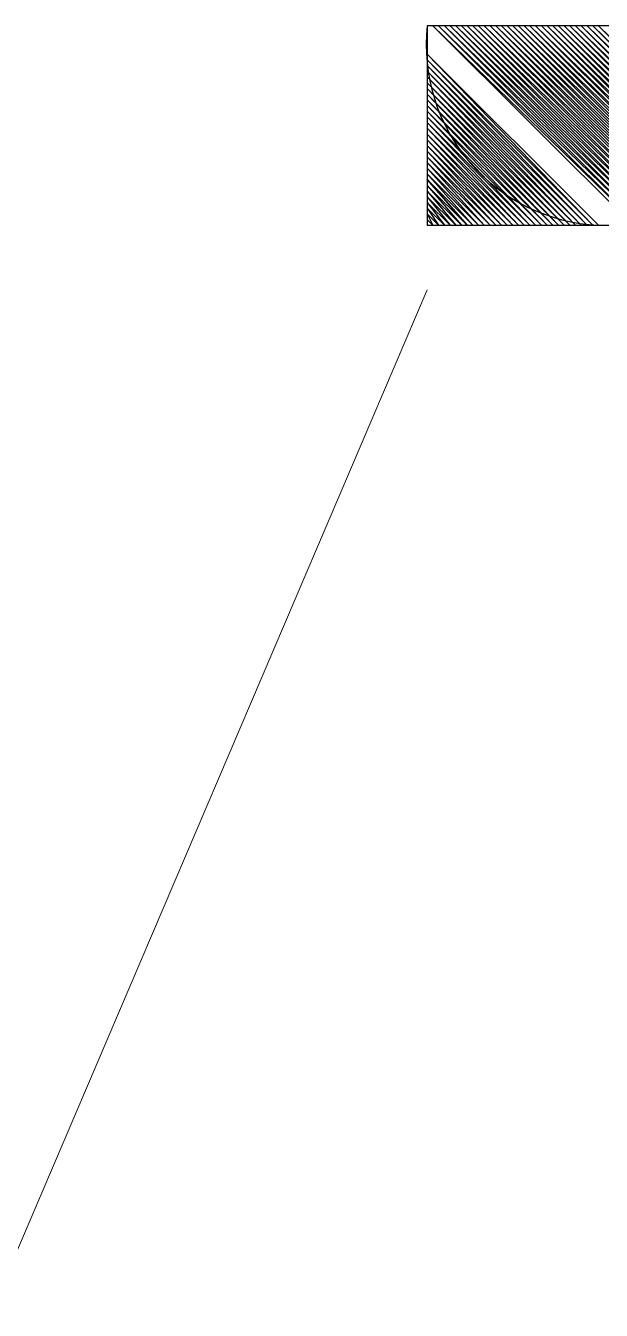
# Model space of a CAD drawing. Header units: millimetres. Extents: x 3050 to 430575, y -569542 to 36130.
# Drawn here: x 298560.3 to 298760.2, y -473024.1 to -472577.4 of the extents above; entities that cross this region are included whole.
import ezdxf

# ---------------------------------------------------------------- set-up
doc = ezdxf.new("R2010")
doc.units = ezdxf.units.MM
doc.layers.add('PDF _Геометрия', color=7, linetype='Continuous')

# ---------------------------------------------------------------- blocks, each defined once
blk = doc.blocks.new('ТХ3 4 этаж')
at = {"layer": 'PDF _Геометрия', "color": 5, "lineweight": 25}
for points in [[(14616.52, -61106.23), (13867.05, -61106.23), (13867.05, -61245.01), (14616.52, -61245.01)], [(13871.02, -61106.23), (14009.81, -61245.01), (13871.02, -61106.23), (14009.81, -61245.01), (13871.02, -61106.23), (14009.81, -61245.01), (13871.02, -61106.23), (14013.77, -61245.01), (13871.02, -61106.23), (14013.77, -61245.01), (13871.02, -61106.23), (14013.77, -61245.01)], [(13874.98, -61106.23), (14013.77, -61245.01), (13874.98, -61106.23), (14013.77, -61245.01), (13874.98, -61106.23), (14013.77, -61245.01), (13874.98, -61106.23), (14017.74, -61245.01), (13874.98, -61106.23), (14017.74, -61245.01), (13874.98, -61106.23), (14017.74, -61245.01)], [(13867.05, -61126.05), (13982.05, -61245.01), (13867.05, -61126.05), (13986.01, -61245.01), (13867.05, -61126.05), (13986.01, -61245.01), (13867.05, -61126.05), (13986.01, -61245.01), (13867.05, -61126.05), (13986.01, -61245.01), (13867.05, -61126.05), (13986.01, -61245.01)], [(13867.05, -61130.02), (13978.08, -61245.01), (13867.05, -61130.02), (13982.05, -61245.01), (13867.05, -61130.02), (13982.05, -61245.01), (13867.05, -61130.02), (13982.05, -61245.01), (13867.05, -61130.02), (13982.05, -61245.01), (13867.05, -61130.02), (13982.05, -61245.01)], [(13867.05, -61133.98), (13974.12, -61245.01), (13867.05, -61133.98), (13978.08, -61245.01), (13867.05, -61133.98), (13978.08, -61245.01), (13867.05, -61133.98), (13978.08, -61245.01), (13867.05, -61133.98), (13978.08, -61245.01), (13867.05, -61133.98), (13978.08, -61245.01)], [(13867.05, -61137.95), (13970.15, -61245.01), (13867.05, -61137.95), (13974.12, -61245.01), (13867.05, -61137.95), (13974.12, -61245.01), (13867.05, -61137.95), (13974.12, -61245.01), (13867.05, -61137.95), (13974.12, -61245.01), (13867.05, -61137.95), (13974.12, -61245.01)], [(13867.05, -61141.91), (13966.19, -61245.01), (13867.05, -61141.91), (13970.15, -61245.01), (13867.05, -61141.91), (13970.15, -61245.01), (13867.05, -61141.91), (13970.15, -61245.01), (13867.05, -61141.91), (13970.15, -61245.01), (13867.05, -61141.91), (13970.15, -61245.01)], [(13867.05, -61145.88), (13962.22, -61245.01), (13867.05, -61145.88), (13966.19, -61245.01), (13867.05, -61145.88), (13966.19, -61245.01), (13867.05, -61145.88), (13966.19, -61245.01), (13867.05, -61145.88), (13966.19, -61245.01), (13867.05, -61145.88), (13966.19, -61245.01)], [(13867.05, -61149.84), (13958.26, -61245.01), (13867.05, -61149.84), (13962.22, -61245.01), (13867.05, -61149.84), (13962.22, -61245.01), (13867.05, -61149.84), (13962.22, -61245.01), (13867.05, -61149.84), (13962.22, -61245.01), (13867.05, -61149.84), (13962.22, -61245.01)], [(13867.05, -61153.81), (13954.29, -61245.01), (13867.05, -61153.81), (13958.26, -61245.01), (13867.05, -61153.81), (13958.26, -61245.01), (13867.05, -61153.81), (13958.26, -61245.01), (13867.05, -61153.81), (13958.26, -61245.01), (13867.05, -61153.81), (13958.26, -61245.01)], [(13867.05, -61157.78), (13950.32, -61245.01), (13867.05, -61157.78), (13954.29, -61245.01), (13867.05, -61157.78), (13954.29, -61245.01), (13867.05, -61157.78), (13954.29, -61245.01), (13867.05, -61157.78), (13954.29, -61245.01), (13867.05, -61157.78), (13954.29, -61245.01)], [(13867.05, -61161.74), (13946.36, -61245.01), (13867.05, -61161.74), (13950.32, -61245.01), (13867.05, -61161.74), (13950.32, -61245.01), (13867.05, -61161.74), (13950.32, -61245.01), (13867.05, -61161.74), (13950.32, -61245.01), (13867.05, -61161.74), (13950.32, -61245.01)], [(13867.05, -61165.71), (13942.39, -61245.01), (13867.05, -61165.71), (13946.36, -61245.01), (13867.05, -61165.71), (13946.36, -61245.01), (13867.05, -61165.71), (13946.36, -61245.01), (13867.05, -61165.71), (13946.36, -61245.01), (13867.05, -61165.71), (13946.36, -61245.01)], [(13867.05, -61169.67), (13938.43, -61245.01), (13867.05, -61169.67), (13942.39, -61245.01), (13867.05, -61169.67), (13942.39, -61245.01), (13867.05, -61169.67), (13942.39, -61245.01), (13867.05, -61169.67), (13942.39, -61245.01), (13867.05, -61169.67), (13942.39, -61245.01)], [(13867.05, -61173.64), (13934.46, -61245.01), (13867.05, -61173.64), (13938.43, -61245.01), (13867.05, -61173.64), (13938.43, -61245.01), (13867.05, -61173.64), (13938.43, -61245.01), (13867.05, -61173.64), (13938.43, -61245.01), (13867.05, -61173.64), (13938.43, -61245.01)], [(13867.05, -61177.6), (13930.5, -61245.01), (13867.05, -61177.6), (13934.46, -61245.01), (13867.05, -61177.6), (13934.46, -61245.01), (13867.05, -61177.6), (13934.46, -61245.01), (13867.05, -61177.6), (13934.46, -61245.01), (13867.05, -61177.6), (13934.46, -61245.01)], [(13867.05, -61181.57), (13926.53, -61245.01), (13867.05, -61181.57), (13930.5, -61245.01), (13867.05, -61181.57), (13930.5, -61245.01), (13867.05, -61181.57), (13930.5, -61245.01), (13867.05, -61181.57), (13930.5, -61245.01), (13867.05, -61181.57), (13930.5, -61245.01)], [(13867.05, -61185.53), (13922.57, -61245.01), (13867.05, -61185.53), (13926.53, -61245.01), (13867.05, -61185.53), (13926.53, -61245.01), (13867.05, -61185.53), (13926.53, -61245.01), (13867.05, -61185.53), (13926.53, -61245.01), (13867.05, -61185.53), (13926.53, -61245.01)], [(13867.05, -61189.5), (13918.6, -61245.01), (13867.05, -61189.5), (13922.57, -61245.01), (13867.05, -61189.5), (13922.57, -61245.01), (13867.05, -61189.5), (13922.57, -61245.01), (13867.05, -61189.5), (13922.57, -61245.01), (13867.05, -61189.5), (13922.57, -61245.01)], [(13867.05, -61193.46), (13914.64, -61245.01), (13867.05, -61193.46), (13918.6, -61245.01), (13867.05, -61193.46), (13918.6, -61245.01), (13867.05, -61193.46), (13918.6, -61245.01), (13867.05, -61193.46), (13918.6, -61245.01), (13867.05, -61193.46), (13918.6, -61245.01)], [(13867.05, -61197.43), (13910.67, -61245.01), (13867.05, -61197.43), (13914.64, -61245.01), (13867.05, -61197.43), (13914.64, -61245.01), (13867.05, -61197.43), (13914.64, -61245.01), (13867.05, -61197.43), (13914.64, -61245.01), (13867.05, -61197.43), (13914.64, -61245.01)], [(13867.05, -61201.4), (13906.71, -61245.01), (13867.05, -61201.4), (13910.67, -61245.01), (13867.05, -61201.4), (13910.67, -61245.01), (13867.05, -61201.4), (13910.67, -61245.01), (13867.05, -61201.4), (13910.67, -61245.01), (13867.05, -61201.4), (13910.67, -61245.01)], [(13867.05, -61205.36), (13902.74, -61245.01), (13867.05, -61205.36), (13906.71, -61245.01), (13867.05, -61205.36), (13906.71, -61245.01), (13867.05, -61205.36), (13906.71, -61245.01), (13867.05, -61205.36), (13906.71, -61245.01), (13867.05, -61205.36), (13906.71, -61245.01)], [(13867.05, -61209.33), (13898.77, -61245.01), (13867.05, -61209.33), (13902.74, -61245.01), (13867.05, -61209.33), (13902.74, -61245.01), (13867.05, -61209.33), (13902.74, -61245.01), (13867.05, -61209.33), (13902.74, -61245.01), (13867.05, -61209.33), (13902.74, -61245.01)], [(13867.05, -61213.29), (13894.81, -61245.01), (13867.05, -61213.29), (13898.77, -61245.01), (13867.05, -61213.29), (13898.77, -61245.01), (13867.05, -61213.29), (13898.77, -61245.01), (13867.05, -61213.29), (13898.77, -61245.01), (13867.05, -61213.29), (13898.77, -61245.01)]]:
    blk.add_lwpolyline(points, close=True, dxfattribs=at)
for points in [[(13878.95, -61106.23), (14017.74, -61245.01), (13878.95, -61106.23), (14017.74, -61245.01), (13878.95, -61106.23), (14017.74, -61245.01), (13878.95, -61106.23), (14021.7, -61245.01), (13878.95, -61106.23), (14021.7, -61245.01), (13878.95, -61106.23), (14021.7, -61245.01), (13882.91, -61106.23), (14021.7, -61245.01), (13882.91, -61106.23), (14021.7, -61245.01), (13882.91, -61106.23), (14021.7, -61245.01), (13882.91, -61106.23), (14025.67, -61245.01), (13882.91, -61106.23), (14025.67, -61245.01), (13882.91, -61106.23), (14025.67, -61245.01), (13886.88, -61106.23), (14025.67, -61245.01), (13886.88, -61106.23), (14025.67, -61245.01), (13886.88, -61106.23), (14025.67, -61245.01), (13886.88, -61106.23), (14029.63, -61245.01), (13886.88, -61106.23), (14029.63, -61245.01), (13886.88, -61106.23), (14029.63, -61245.01), (13890.84, -61106.23), (14029.63, -61245.01), (13890.84, -61106.23), (14029.63, -61245.01), (13890.84, -61106.23), (14029.63, -61245.01), (13890.84, -61106.23), (14033.6, -61245.01), (13890.84, -61106.23), (14033.6, -61245.01), (13890.84, -61106.23), (14033.6, -61245.01), (13894.81, -61106.23), (14033.6, -61245.01), (13894.81, -61106.23), (14033.6, -61245.01), (13894.81, -61106.23), (14033.6, -61245.01), (13894.81, -61106.23), (14037.56, -61245.01), (13894.81, -61106.23), (14037.56, -61245.01), (13894.81, -61106.23), (14037.56, -61245.01), (13898.77, -61106.23), (14037.56, -61245.01), (13898.77, -61106.23), (14037.56, -61245.01), (13898.77, -61106.23), (14037.56, -61245.01), (13898.77, -61106.23), (14041.53, -61245.01), (13898.77, -61106.23), (14041.53, -61245.01), (13898.77, -61106.23), (14041.53, -61245.01), (13902.74, -61106.23), (14041.53, -61245.01), (13902.74, -61106.23), (14041.53, -61245.01), (13902.74, -61106.23), (14041.53, -61245.01), (13902.74, -61106.23), (14045.49, -61245.01), (13902.74, -61106.23), (14045.49, -61245.01), (13902.74, -61106.23), (14045.49, -61245.01), (13906.71, -61106.23), (14045.49, -61245.01), (13906.71, -61106.23), (14045.49, -61245.01), (13906.71, -61106.23), (14045.49, -61245.01), (13906.71, -61106.23), (14049.46, -61245.01), (13906.71, -61106.23), (14049.46, -61245.01), (13906.71, -61106.23), (14049.46, -61245.01), (13910.67, -61106.23), (14049.46, -61245.01), (13910.67, -61106.23), (14049.46, -61245.01), (13910.67, -61106.23), (14049.46, -61245.01), (13910.67, -61106.23), (14053.43, -61245.01), (13910.67, -61106.23), (14053.43, -61245.01), (13910.67, -61106.23), (14053.43, -61245.01), (13914.64, -61106.23), (14053.43, -61245.01), (13914.64, -61106.23), (14053.43, -61245.01), (13914.64, -61106.23), (14053.43, -61245.01), (13914.64, -61106.23), (14057.39, -61245.01), (13914.64, -61106.23), (14057.39, -61245.01), (13914.64, -61106.23), (14057.39, -61245.01), (13918.6, -61106.23), (14057.39, -61245.01), (13918.6, -61106.23), (14057.39, -61245.01), (13918.6, -61106.23), (14057.39, -61245.01), (13918.6, -61106.23), (14061.36, -61245.01), (13918.6, -61106.23), (14061.36, -61245.01), (13918.6, -61106.23), (14061.36, -61245.01), (13922.57, -61106.23), (14061.36, -61245.01), (13922.57, -61106.23), (14061.36, -61245.01), (13922.57, -61106.23), (14061.36, -61245.01), (13922.57, -61106.23), (14065.32, -61245.01), (13922.57, -61106.23), (14065.32, -61245.01), (13922.57, -61106.23), (14065.32, -61245.01), (13926.53, -61106.23), (14065.32, -61245.01), (13926.53, -61106.23), (14065.32, -61245.01), (13926.53, -61106.23), (14065.32, -61245.01), (13926.53, -61106.23), (14069.29, -61245.01), (13926.53, -61106.23), (14069.29, -61245.01), (13926.53, -61106.23), (14069.29, -61245.01), (13930.5, -61106.23), (14069.29, -61245.01), (13930.5, -61106.23), (14069.29, -61245.01), (13930.5, -61106.23), (14069.29, -61245.01), (13930.5, -61106.23), (14073.25, -61245.01), (13930.5, -61106.23), (14073.25, -61245.01), (13930.5, -61106.23), (14073.25, -61245.01), (13934.46, -61106.23), (14073.25, -61245.01), (13934.46, -61106.23), (14073.25, -61245.01), (13934.46, -61106.23), (14073.25, -61245.01), (13934.46, -61106.23), (14077.22, -61245.01), (13934.46, -61106.23), (14077.22, -61245.01), (13934.46, -61106.23), (14077.22, -61245.01), (13938.43, -61106.23), (14077.22, -61245.01), (13938.43, -61106.23), (14077.22, -61245.01), (13938.43, -61106.23), (14077.22, -61245.01), (13938.43, -61106.23), (14081.18, -61245.01), (13938.43, -61106.23), (14081.18, -61245.01), (13938.43, -61106.23), (14081.18, -61245.01), (13942.39, -61106.23), (14081.18, -61245.01), (13942.39, -61106.23), (14081.18, -61245.01), (13942.39, -61106.23), (14081.18, -61245.01), (13942.39, -61106.23), (14085.15, -61245.01), (13942.39, -61106.23), (14085.15, -61245.01), (13942.39, -61106.23), (14085.15, -61245.01), (13946.36, -61106.23), (14085.15, -61245.01), (13946.36, -61106.23), (14085.15, -61245.01), (13946.36, -61106.23), (14085.15, -61245.01), (13946.36, -61106.23), (14089.11, -61245.01), (13946.36, -61106.23), (14089.11, -61245.01), (13946.36, -61106.23), (14089.11, -61245.01), (13950.32, -61106.23), (14089.11, -61245.01), (13950.32, -61106.23), (14089.11, -61245.01), (13950.32, -61106.23), (14089.11, -61245.01), (13950.32, -61106.23), (14093.08, -61245.01), (13950.32, -61106.23), (14093.08, -61245.01), (13950.32, -61106.23), (14093.08, -61245.01), (13954.29, -61106.23), (14093.08, -61245.01), (13954.29, -61106.23), (14093.08, -61245.01), (13954.29, -61106.23), (14093.08, -61245.01), (13954.29, -61106.23), (14097.05, -61245.01), (13954.29, -61106.23), (14097.05, -61245.01), (13954.29, -61106.23), (14097.05, -61245.01), (13958.26, -61106.23), (14097.05, -61245.01), (13958.26, -61106.23), (14097.05, -61245.01), (13958.26, -61106.23), (14097.05, -61245.01), (13958.26, -61106.23), (14101.01, -61245.01), (13958.26, -61106.23), (14101.01, -61245.01), (13958.26, -61106.23), (14101.01, -61245.01), (13962.22, -61106.23), (14101.01, -61245.01), (13962.22, -61106.23), (14101.01, -61245.01), (13962.22, -61106.23), (14101.01, -61245.01), (13962.22, -61106.23), (14104.98, -61245.01), (13962.22, -61106.23), (14104.98, -61245.01), (13962.22, -61106.23), (14104.98, -61245.01), (13966.19, -61106.23), (14104.98, -61245.01), (13966.19, -61106.23), (14104.98, -61245.01), (13966.19, -61106.23), (14104.98, -61245.01), (13966.19, -61106.23), (14108.94, -61245.01), (13966.19, -61106.23), (14108.94, -61245.01), (13966.19, -61106.23), (14108.94, -61245.01), (13970.15, -61106.23), (14108.94, -61245.01), (13970.15, -61106.23), (14108.94, -61245.01), (13970.15, -61106.23), (14108.94, -61245.01), (13970.15, -61106.23), (14112.91, -61245.01), (13970.15, -61106.23), (14112.91, -61245.01), (13970.15, -61106.23), (14112.91, -61245.01), (13974.12, -61106.23), (14112.91, -61245.01), (13974.12, -61106.23), (14112.91, -61245.01), (13974.12, -61106.23), (14112.91, -61245.01), (13974.12, -61106.23), (14116.87, -61245.01), (13974.12, -61106.23), (14116.87, -61245.01), (13974.12, -61106.23), (14116.87, -61245.01), (13978.08, -61106.23), (14116.87, -61245.01), (13978.08, -61106.23), (14116.87, -61245.01), (13978.08, -61106.23), (14116.87, -61245.01), (13978.08, -61106.23), (14120.84, -61245.01), (13978.08, -61106.23), (14120.84, -61245.01), (13978.08, -61106.23), (14120.84, -61245.01), (13982.05, -61106.23), (14120.84, -61245.01), (13982.05, -61106.23), (14120.84, -61245.01), (13982.05, -61106.23), (14120.84, -61245.01), (13982.05, -61106.23), (14124.8, -61245.01), (13982.05, -61106.23), (14124.8, -61245.01), (13982.05, -61106.23), (14124.8, -61245.01), (13986.01, -61106.23), (14124.8, -61245.01), (13986.01, -61106.23), (14124.8, -61245.01), (13986.01, -61106.23), (14124.8, -61245.01), (13986.01, -61106.23), (14128.77, -61245.01), (13986.01, -61106.23), (14128.77, -61245.01), (13986.01, -61106.23), (14128.77, -61245.01)], [(13867.05, -61217.26), (13894.81, -61245.01), (13867.05, -61217.26), (13894.81, -61245.01), (13867.05, -61217.26), (13894.81, -61245.01), (13867.05, -61217.26), (13894.81, -61245.01), (13867.05, -61217.26), (13894.81, -61245.01), (13867.05, -61217.26), (13890.84, -61245.01), (13867.05, -61221.22), (13890.84, -61245.01), (13867.05, -61221.22), (13890.84, -61245.01), (13867.05, -61221.22), (13890.84, -61245.01), (13867.05, -61221.22), (13890.84, -61245.01), (13867.05, -61221.22), (13890.84, -61245.01), (13867.05, -61221.22), (13886.88, -61245.01), (13867.05, -61225.19), (13886.88, -61245.01), (13867.05, -61225.19), (13886.88, -61245.01), (13867.05, -61225.19), (13886.88, -61245.01), (13867.05, -61225.19), (13886.88, -61245.01), (13867.05, -61225.19), (13886.88, -61245.01), (13867.05, -61225.19), (13882.91, -61245.01), (13867.05, -61229.15), (13882.91, -61245.01), (13867.05, -61229.15), (13882.91, -61245.01), (13867.05, -61229.15), (13882.91, -61245.01), (13867.05, -61229.15), (13882.91, -61245.01), (13867.05, -61229.15), (13882.91, -61245.01), (13867.05, -61229.15), (13878.95, -61245.01), (13867.05, -61233.12), (13878.95, -61245.01), (13867.05, -61233.12), (13878.95, -61245.01), (13867.05, -61233.12), (13878.95, -61245.01), (13867.05, -61233.12), (13878.95, -61245.01), (13867.05, -61233.12), (13878.95, -61245.01), (13867.05, -61233.12), (13874.98, -61245.01), (13867.05, -61237.08), (13874.98, -61245.01), (13867.05, -61237.08), (13874.98, -61245.01), (13867.05, -61237.08), (13874.98, -61245.01), (13867.05, -61237.08), (13874.98, -61245.01), (13867.05, -61237.08), (13874.98, -61245.01), (13867.05, -61237.08), (13871.02, -61245.01), (13867.05, -61241.05), (13871.02, -61245.01), (13867.05, -61241.05), (13871.02, -61245.01), (13867.05, -61241.05), (13871.02, -61245.01), (13867.05, -61241.05), (13871.02, -61245.01), (13867.05, -61241.05), (13871.02, -61245.01), (13867.05, -61241.05), (13867.05, -61245.01)]]:
    blk.add_lwpolyline(points, dxfattribs=at)
at = {"layer": 'PDF _Геометрия', "color": 5, "lineweight": 9}
blk.add_lwpolyline([(13867.05, -61289.96), (12690.56, -64048.26), (6074.62, -64048.26)], dxfattribs=at)
at = {"layer": 'PDF _Геометрия', "color": 5, "lineweight": 25}
blk.add_arc((13991.96, -61119.54), 125.62, 173.91661, 267.28598, dxfattribs=at)

msp = doc.modelspace()

# ---------------------------------------------------------------- block references
at = {"xscale": 0.5, "yscale": 0.5, "zscale": 0.5}
msp.add_blockref('ТХ3 4 этаж', (291766.25, -442024.29), dxfattribs=at)

doc.saveas('drawing.dxf')
